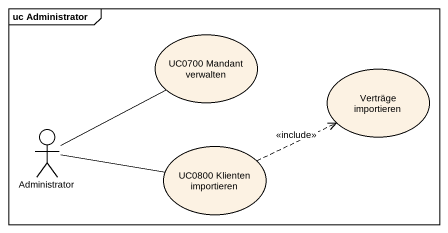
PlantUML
@startuml
mainframe uc Administrator
usecase "UC0700 Mandant verwalten" as UC0700_Mandant_verwalten
usecase "Verträge importieren" as Verträge_importieren
actor Administrator
usecase "UC0800 Klienten importieren" as UC0800_Klienten_importieren
Administrator -up- UC0700_Mandant_verwalten
Administrator -right- UC0800_Klienten_importieren
UC0800_Klienten_importieren .right.> Verträge_importieren : <<include>>
@enduml
